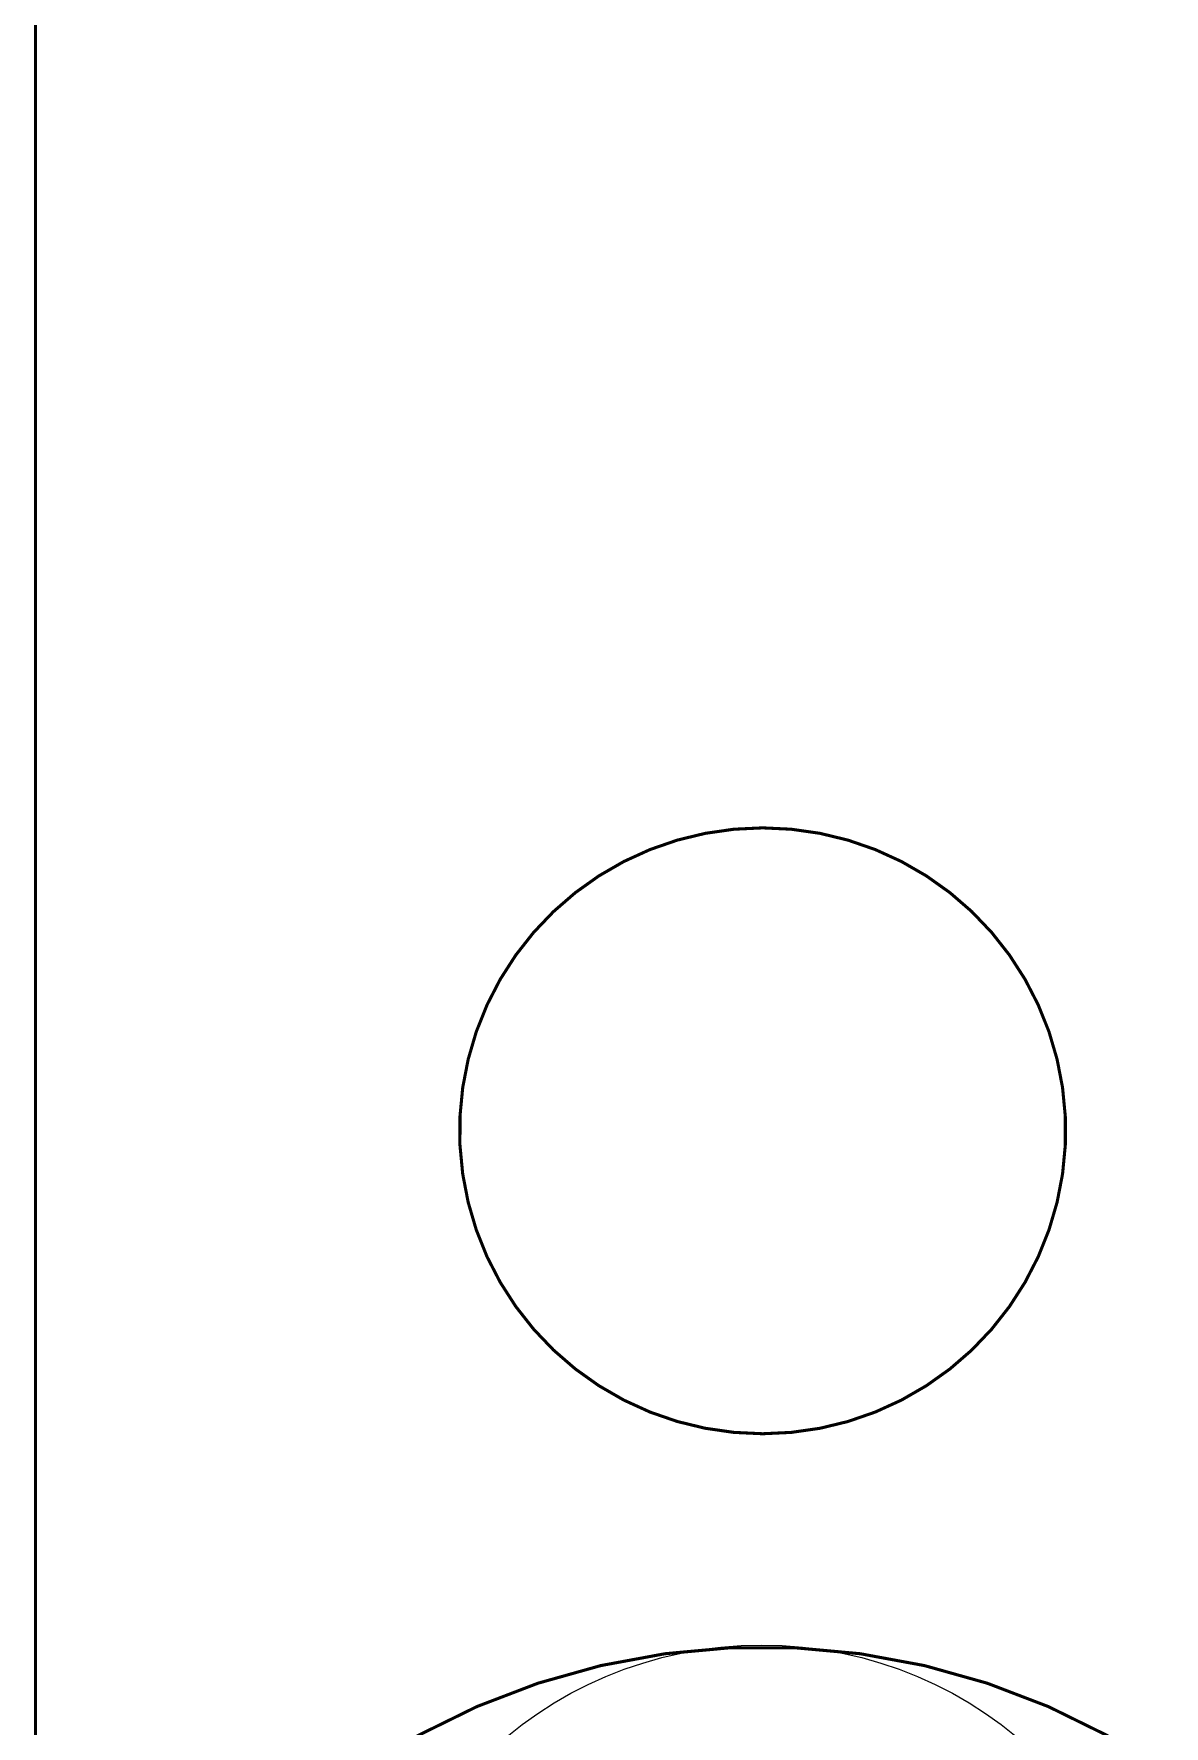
# Model space of a CAD drawing. Header units: millimetres. Extents: x 34 to 168, y 52 to 76.
# Drawn here: x 33.96 to 38.62, y 62.38 to 69.36 of the extents above; entities that cross this region are included whole.
import ezdxf

# ---------------------------------------------------------------- set-up
doc = ezdxf.new("R2010")
doc.units = ezdxf.units.MM
doc.layers.add('Mechanical1', color=6, linetype='Continuous')
doc.layers.add('Mechanical2', color=216, linetype='Continuous')

msp = doc.modelspace()

# ---------------------------------------------------------------- linework, layer by layer
at = {"layer": 'Mechanical1'}
msp.add_lwpolyline([(33.9624, 52.3084), (33.9624, 72.2884)], dxfattribs=at)
msp.add_lwpolyline([(33.9624, 52.3084), (33.9624, 72.2884)], dxfattribs=at)
msp.add_lwpolyline([(35.3072, 61.0616, -1), (38.6068, 61.0616)], format="xyb", dxfattribs=at)
at = {"layer": 'Mechanical2', "const_width": 0.0127}
msp.add_lwpolyline([(33.9624, 52.5083), (33.9624, 72.0783)], dxfattribs=at)
for points in [[(35.8789, 64.2074, -0.57735), (36.9609, 66.0814)], [(36.9609, 66.0814, -0.57735), (38.0429, 64.2074)], [(36.9609, 63.5827, -0.267949), (35.8789, 64.2074)], [(38.0429, 64.2074, -0.267949), (36.9609, 63.5827)], [(35.3117, 62.1988, -0.305816), (38.61, 62.1988)]]:
    msp.add_lwpolyline(points, format="xyb", dxfattribs=at)
at = {"layer": 'Mechanical2', "const_width": 0.00635}
for points in [[(36.9577, 66.0814, 1), (36.964, 66.0814, 1)], [(36.9577, 66.0814, 1), (36.964, 66.0814, 1)], [(35.8757, 64.2074, 1), (35.8821, 64.2074, 1)], [(35.8757, 64.2074, 1), (35.8821, 64.2074, 1)], [(38.0397, 64.2074, 1), (38.046, 64.2074, 1)], [(38.0397, 64.2074, 1), (38.046, 64.2074, 1)], [(36.9577, 63.5827, 1), (36.964, 63.5827, 1)], [(36.9577, 63.5827, 1), (36.964, 63.5827, 1)]]:
    msp.add_lwpolyline(points, format="xyb", close=True, dxfattribs=at)

doc.saveas('drawing.dxf')
